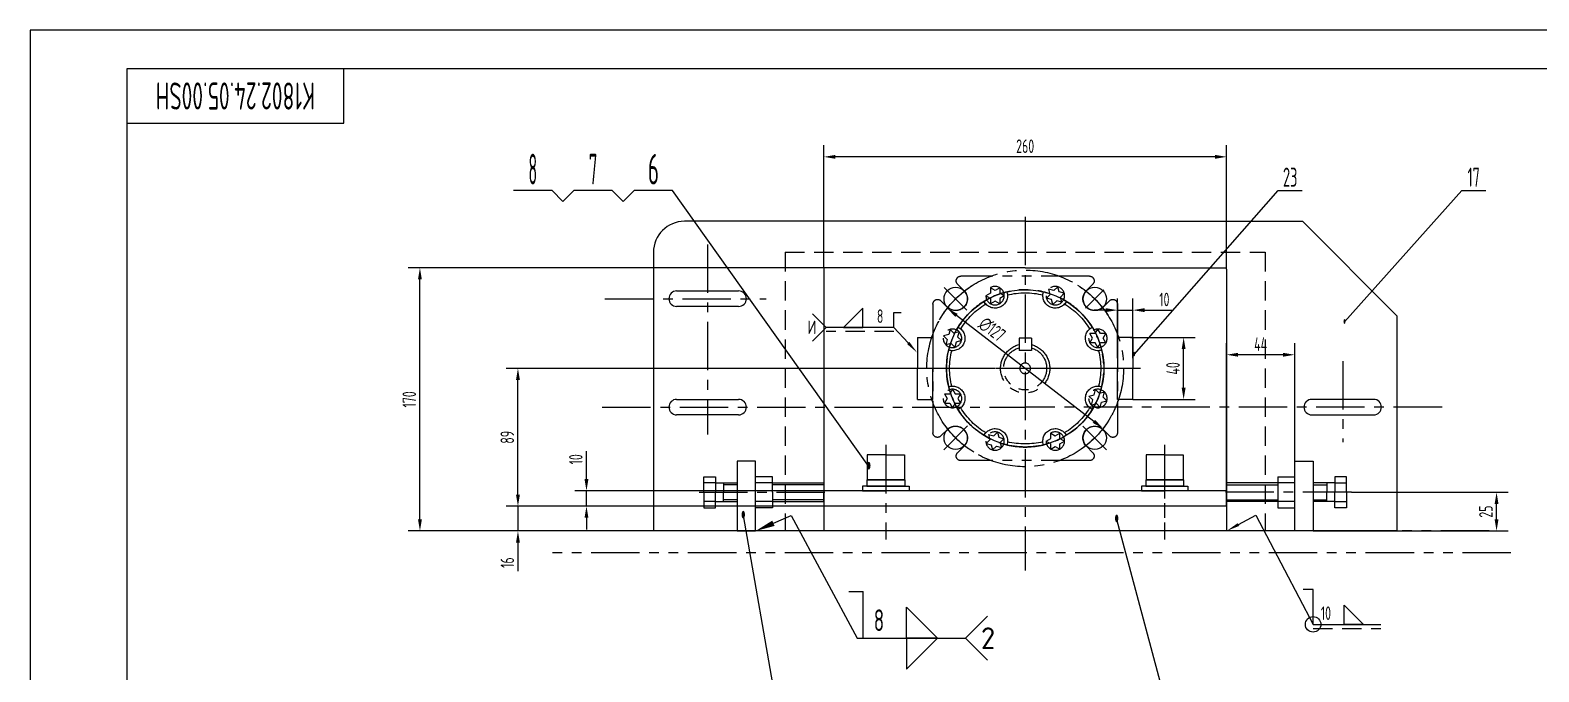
# Model space of a CAD drawing. Header units: millimetres. Extents: x 0 to 1485, y 0 to 1050.
# Drawn here: x 0 to 974, y 636 to 1050 of the extents above; entities that cross this region are included whole.
import ezdxf
from ezdxf.enums import TextEntityAlignment as Align

# ---------------------------------------------------------------- set-up
doc = ezdxf.new("R2010")
doc.units = ezdxf.units.MM
doc.header["$LTSCALE"] = 25
for name, pattern in [('F', [0.75, 0.5, -0.25]), ('G', [2, 1.25, -0.25, 0.25, -0.25]), ('K', [2.5, 1.25, -0.25, 0.25, -0.25, 0.25, -0.25])]:
    doc.linetypes.add(name, pattern=pattern)
for name, color, linetype in [('01', 7, 'Continuous'), ('02', 1, 'Continuous'), ('04', 2, 'F'), ('05', 4, 'G'), ('07', 6, 'K'), ('08', 1, 'Continuous'), ('11', 3, 'Continuous'), ('13', 3, 'Continuous')]:
    doc.layers.add(name, color=color, linetype=linetype)
doc.styles.get("Standard").update_dxf_attribs({"font": 'isocp', "width": 0.707, "bigfont": 'intecad.shx'})
doc.dimstyles.new('INTE', dxfattribs={"dimscale": 2.5, "dimtxt": 3.5, "dimasz": 3, "dimexe": 3, "dimexo": 0, "dimgap": 1, "dimtad": 1, "dimdsep": 46, "dimtxsty": 'Standard', "dimcen": 0, "dimclrd": 1, "dimclre": 1, "dimclrt": 3, "dimaunit": 1, "dimadec": 0, "dimazin": 0, "dimtfac": 1, "dimtmove": 0, "dimatfit": 0, "dimfxl": 1, "dimarcsym": 0})

# ---------------------------------------------------------------- blocks, each defined once
blk = doc.blocks.new('A$C5E6C1A89')
for p, q in [((2.98, 11.14), (5.97, 9.41)), ((2.98, 11.14), (2.98, 7.69)), ((5.97, 9.41), (8.95, 11.14)), ((8.95, 11.14), (8.95, 7.69)), ((0, 5.97), (2.98, 7.69)), ((0, 5.97), (2.98, 4.24)), ((2.98, 4.24), (2.98, 0.8)), ((2.98, 0.8), (5.97, 2.52)), ((5.97, 2.52), (8.95, 0.8)), ((8.95, 7.69), (11.93, 5.97)), ((8.95, 4.24), (11.93, 5.97)), ((8.95, 4.24), (8.95, 0.8))]:
    blk.add_line(p, q)
blk.add_circle((5.97, 5.97), 5.97)
blk = doc.blocks.new('ERWEREW')
at = {"layer": '07', "color": 6, "linetype": 'K'}
for p, q in [((2799.15, 3804.82), (2794.67, 3809.3)), ((2796.79, 3814.42), (2879.88, 3814.42)), ((2877.85, 3805.15), (2882, 3809.3)), ((2788.37, 3794.04), (2783.89, 3798.52)), ((2799.36, 3793.83), (2787.51, 3805.68)), ((2875.92, 3792.44), (2890.55, 3807.07)), ((2888.63, 3794.37), (2892.78, 3798.52)), ((2778.77, 3796.4), (2778.77, 3713.31)), ((2897.9, 3796.4), (2897.9, 3713.31)), ((2834.35, 3774.31), (2834.35, 3766.35)), ((2834.35, 3774.31), (2842.32, 3774.31)), ((2842.32, 3774.31), (2842.32, 3766.35)), ((2834.35, 3766.35), (2842.32, 3766.35)), ((2795.33, 3754.86), (2883.12, 3754.86)), ((2783.89, 3711.19), (2788.05, 3715.34)), ((2785.81, 3702.33), (2801.06, 3717.58)), ((2890.96, 3702.23), (2875.52, 3717.68)), ((2892.78, 3711.19), (2888.3, 3715.67)), ((2794.67, 3700.41), (2798.82, 3704.57)), ((2882, 3700.41), (2877.52, 3704.89)), ((2796.79, 3695.29), (2879.88, 3695.29))]:
    blk.add_line(p, q, dxfattribs=at)
for radius in [50.8, 3.42]:
    blk.add_circle((2838.34, 3754.86), radius, dxfattribs=at)
for centre, radius, start, end in [((2838.34, 3754.86), 63.5, 122.13719, 146.90155), ((2796.79, 3811.42), 3, 90, 225), ((2838.34, 3754.86), 63.5, 29.60628, 58.37236), ((2879.88, 3811.42), 3, 315, 90), ((2781.77, 3796.4), 3, 45, 180), ((2793.43, 3799.76), 7.63, 221.55395, 48.44605), ((2838.34, 3754.86), 50.8, 119.23432, 150.76568), ((2818.9, 3801.79), 8.03, 207.03164, 17.96836), ((2838.34, 3754.86), 50.8, 74.23432, 105.76568), ((2838.34, 3754.86), 48.8, 76.45532, 103.54468), ((2857.78, 3801.79), 8.03, 162.03164, 332.96836), ((2838.34, 3754.86), 50.8, 29.23432, 60.76568), ((2883.24, 3799.76), 7.62, 135, 315), ((2894.9, 3796.4), 3, 0, 135), ((2838.34, 3754.86), 48.8, 121.45532, 148.54468), ((2838.34, 3754.86), 48.8, 31.45532, 58.54468), ((2791.4, 3774.3), 8.03, 252.03164, 62.96836), ((2885.27, 3774.3), 8.03, 117.03164, 287.96836), ((2838.34, 3754.86), 15.88, 104.52318, 75.47682), ((2838.34, 3754.86), 50.8, 164.23432, 195.76568), ((2838.34, 3754.86), 48.8, 166.45532, 193.54468), ((2838.34, 3754.86), 13.88, 106.67359, 73.32641), ((2838.34, 3754.86), 48.8, 346.45532, 13.54468), ((2838.34, 3754.86), 50.8, 344.23432, 15.76568), ((2791.4, 3735.42), 8.03, 297.03164, 107.96836), ((2885.27, 3735.42), 8.03, 72.03164, 242.96836), ((2838.34, 3754.86), 63.5, 208.49407, 235.35683), ((2838.34, 3754.86), 50.8, 209.23432, 240.76568), ((2838.34, 3754.86), 48.8, 211.45532, 238.54468), ((2838.34, 3754.86), 50.8, 299.23432, 330.76568), ((2838.34, 3754.86), 48.8, 301.45532, 328.54468), ((2781.77, 3713.31), 3, 180, 315), ((2793.43, 3709.95), 7.62, 315, 135), ((2818.9, 3707.92), 8.03, 342.03164, 152.96836), ((2857.78, 3707.92), 8.03, 27.03164, 197.96836), ((2838.34, 3754.86), 63.5, 301.38, 325.02896), ((2883.24, 3709.95), 7.63, 41.55395, 228.44605), ((2894.9, 3713.31), 3, 225, 0), ((2838.34, 3754.86), 50.8, 254.23432, 285.76568), ((2838.34, 3754.86), 48.8, 256.45532, 283.54468), ((2796.79, 3698.29), 3, 135, 270), ((2879.88, 3698.29), 3, 270, 45)]:
    blk.add_arc(centre, radius, start, end, dxfattribs=at)
for p, rotation in [((2818.9, 3793.35), 45), ((2797.37, 3768.33), 90), ((2876.83, 3774.3), 315), ((2799.84, 3735.42), 135), ((2879.3, 3741.38), 270), ((2824.86, 3713.89), 180), ((2857.78, 3716.36), 225)]:
    blk.add_blockref('A$C5E6C1A89', p, dxfattribs=dict(at, rotation=rotation))
blk.add_blockref('A$C5E6C1A89', (2851.81, 3795.82), dxfattribs=at)
blk = doc.blocks.new('*D15')
at = {"layer": '08', "color": 1, "lineweight": -2}
for p, q in [((852.94, 751.57), (954.19, 751.57)), ((946.69, 734.07), (946.69, 744.07)), ((828.37, 726.57), (954.19, 726.57))]:
    blk.add_line(p, q, dxfattribs=at)
at = {"layer": '08', "color": 1}
for points in [[(945.44, 744.07), (947.94, 744.07), (946.69, 751.57)], [(945.44, 734.07), (947.94, 734.07), (946.69, 726.57)]]:
    blk.add_solid(points, dxfattribs=at)
at = {"layer": 'Defpoints', "color": 0}
for p in [(852.94, 751.57), (946.69, 751.57), (828.37, 726.57)]:
    blk.add_point(p, dxfattribs=at)
at = {"layer": '08', "color": 3, "insert": (939.82, 739.07), "char_height": 8.75, "attachment_point": 5, "rotation": 90}
blk.add_mtext('25', dxfattribs=at)
blk = doc.blocks.new('*D16')
at = {"layer": '08', "color": 1, "lineweight": -2}
for p, q in [((772.37, 742.57), (772.37, 847.87)), ((816.37, 771.57), (816.37, 847.87)), ((808.87, 840.37), (779.87, 840.37))]:
    blk.add_line(p, q, dxfattribs=at)
at = {"layer": '08', "color": 1}
for points in [[(779.87, 841.62), (779.87, 839.12), (772.37, 840.37)], [(808.87, 841.62), (808.87, 839.12), (816.37, 840.37)]]:
    blk.add_solid(points, dxfattribs=at)
at = {"layer": 'Defpoints', "color": 0}
for p in [(772.37, 840.37), (816.37, 771.57), (772.37, 742.57)]:
    blk.add_point(p, dxfattribs=at)
at = {"layer": '08', "color": 3, "insert": (794.37, 847.24), "char_height": 8.75, "attachment_point": 5}
blk.add_mtext('44', dxfattribs=at)
blk = doc.blocks.new('*D18')
at = {"layer": '08', "color": 1, "lineweight": -2}
for p, q in [((314.9, 750.07), (314.9, 757.57)), ((512.37, 742.57), (307.4, 742.57)), ((314.9, 742.57), (314.9, 726.57)), ((512.37, 726.57), (307.4, 726.57)), ((314.9, 719.07), (314.9, 700.69))]:
    blk.add_line(p, q, dxfattribs=at)
at = {"layer": '08', "color": 1}
for points in [[(313.65, 750.07), (316.15, 750.07), (314.9, 742.57)], [(313.65, 719.07), (316.15, 719.07), (314.9, 726.57)]]:
    blk.add_solid(points, dxfattribs=at)
at = {"layer": 'Defpoints', "color": 0}
for p in [(512.37, 742.57), (314.9, 726.57), (512.37, 726.57)]:
    blk.add_point(p, dxfattribs=at)
at = {"layer": '08', "color": 3, "insert": (308.03, 706.13), "char_height": 8.75, "attachment_point": 5, "rotation": 90}
blk.add_mtext('16', dxfattribs=at)
blk = doc.blocks.new('*D19')
at = {"layer": '08', "color": 1, "lineweight": -2}
for p, q in [((359.14, 760.07), (359.14, 778.14)), ((522.85, 752.57), (351.64, 752.57)), ((359.14, 742.57), (359.14, 752.57)), ((388.56, 742.57), (351.64, 742.57)), ((359.14, 735.07), (359.14, 727.57))]:
    blk.add_line(p, q, dxfattribs=at)
at = {"layer": '08', "color": 1}
for points in [[(357.89, 760.07), (360.39, 760.07), (359.14, 752.57)], [(357.89, 735.07), (360.39, 735.07), (359.14, 742.57)]]:
    blk.add_solid(points, dxfattribs=at)
at = {"layer": 'Defpoints', "color": 0}
for p in [(359.14, 752.57), (522.85, 752.57), (388.56, 742.57)]:
    blk.add_point(p, dxfattribs=at)
at = {"layer": '08', "color": 3, "insert": (352.27, 772.85), "char_height": 8.75, "attachment_point": 5, "rotation": 90}
blk.add_mtext('10', dxfattribs=at)
blk = doc.blocks.new('*D20')
at = {"layer": '08', "color": 1, "lineweight": -2}
for p, q in [((612.24, 831.57), (307.4, 831.57)), ((314.9, 750.07), (314.9, 824.07)), ((401.74, 742.57), (307.4, 742.57))]:
    blk.add_line(p, q, dxfattribs=at)
at = {"layer": '08', "color": 1}
for points in [[(313.65, 824.07), (316.15, 824.07), (314.9, 831.57)], [(313.65, 750.07), (316.15, 750.07), (314.9, 742.57)]]:
    blk.add_solid(points, dxfattribs=at)
at = {"layer": 'Defpoints', "color": 0}
for p in [(314.9, 831.57), (612.24, 831.57), (401.74, 742.57)]:
    blk.add_point(p, dxfattribs=at)
at = {"layer": '08', "color": 3, "insert": (308.03, 787.07), "char_height": 8.75, "attachment_point": 5, "rotation": 90}
blk.add_mtext('89', dxfattribs=at)
blk = doc.blocks.new('*D21')
at = {"layer": '08', "color": 1, "lineweight": -2}
for p, q in [((512.37, 896.57), (244.12, 896.57)), ((251.62, 734.05), (251.62, 889.07)), ((402.37, 726.55), (244.12, 726.55))]:
    blk.add_line(p, q, dxfattribs=at)
at = {"layer": '08', "color": 1}
for points in [[(250.37, 889.07), (252.87, 889.07), (251.62, 896.57)], [(250.37, 734.05), (252.87, 734.05), (251.62, 726.55)]]:
    blk.add_solid(points, dxfattribs=at)
at = {"layer": 'Defpoints', "color": 0}
for p in [(251.62, 896.57), (512.37, 896.57), (402.37, 726.55)]:
    blk.add_point(p, dxfattribs=at)
at = {"layer": '08', "color": 3, "insert": (244.75, 811.56), "char_height": 8.75, "attachment_point": 5, "rotation": 90}
blk.add_mtext('170', dxfattribs=at)
blk = doc.blocks.new('*D25')
at = {"layer": '08', "color": 1, "lineweight": -2}
for p, q in [((512.37, 896.57), (512.37, 975.69)), ((772.37, 895.57), (772.37, 975.69)), ((764.87, 968.19), (519.87, 968.19))]:
    blk.add_line(p, q, dxfattribs=at)
at = {"layer": '08', "color": 1}
for points in [[(519.87, 969.44), (519.87, 966.94), (512.37, 968.19)], [(764.87, 969.44), (764.87, 966.94), (772.37, 968.19)]]:
    blk.add_solid(points, dxfattribs=at)
at = {"layer": 'Defpoints', "color": 0}
for p in [(512.37, 968.19), (512.37, 896.57), (772.37, 895.57)]:
    blk.add_point(p, dxfattribs=at)
at = {"layer": '08', "color": 3, "insert": (642.37, 975.06), "char_height": 8.75, "attachment_point": 5}
blk.add_mtext('260', dxfattribs=at)
blk = doc.blocks.new('*U26')
at = {"layer": '01'}
for points in [[(97.44, -49.25), (117.44, -69.25), (97.44, -69.25)], [(97.44, -89.25), (117.44, -69.25), (97.44, -69.25)]]:
    blk.add_lwpolyline(points, close=True, dxfattribs=at)
at = {"layer": '02'}
for points in [[(11.46, 4.97), (22.91, 9.94), (65.44, -69.25), (135.44, -69.25)], [(149.59, -55.11), (135.44, -69.25), (149.59, -83.39)]]:
    blk.add_lwpolyline(points, dxfattribs=at)
blk.add_lwpolyline([(0, 0, 0, 3.75, 0), (11.46, 4.97, 3.75, 3.75, 0)], format="xyseb", dxfattribs=at)
at = {"layer": '13', "width": 0.707}
blk.add_text('8', height=14, dxfattribs=at).set_placement((76.24, -64.65))
at = {"layer": '13', "width": 1.077179}
blk.add_text('2', height=14, dxfattribs=at).set_placement((145.44, -76.25), (154.64, -76.25), align=Align.FIT)
blk = doc.blocks.new('*D30')
at = {"layer": '08', "color": 1, "lineweight": -2}
for p, q in [((701.93, 838.17), (701.93, 876.68)), ((711.93, 838.17), (711.93, 876.68)), ((694.43, 869.18), (686.93, 869.18)), ((701.93, 869.18), (711.93, 869.18)), ((719.43, 869.18), (737.51, 869.18))]:
    blk.add_line(p, q, dxfattribs=at)
at = {"layer": '08', "color": 1}
for points in [[(694.43, 870.43), (694.43, 867.93), (701.93, 869.18)], [(719.43, 870.43), (719.43, 867.93), (711.93, 869.18)]]:
    blk.add_solid(points, dxfattribs=at)
at = {"layer": 'Defpoints', "color": 0}
for p in [(711.93, 869.18), (701.93, 838.17), (711.93, 838.17)]:
    blk.add_point(p, dxfattribs=at)
at = {"layer": '08', "color": 3, "insert": (732.22, 876.06), "char_height": 8.75, "attachment_point": 5}
blk.add_mtext('10', dxfattribs=at)
blk = doc.blocks.new('*D31')
at = {"layer": '08', "color": 1, "lineweight": -2}
for p, q in [((710.38, 851.57), (752.17, 851.57)), ((744.67, 819.07), (744.67, 844.07)), ((711.93, 811.57), (752.17, 811.57))]:
    blk.add_line(p, q, dxfattribs=at)
at = {"layer": '08', "color": 1}
for points in [[(743.42, 844.07), (745.92, 844.07), (744.67, 851.57)], [(743.42, 819.07), (745.92, 819.07), (744.67, 811.57)]]:
    blk.add_solid(points, dxfattribs=at)
at = {"layer": 'Defpoints', "color": 0}
for p in [(710.38, 851.57), (744.67, 851.57), (711.93, 811.57)]:
    blk.add_point(p, dxfattribs=at)
at = {"layer": '08', "color": 3, "insert": (737.79, 831.57), "char_height": 8.75, "attachment_point": 5, "rotation": 90}
blk.add_mtext('40', dxfattribs=at)
blk = doc.blocks.new('*U32')
at = {"layer": '01'}
blk.add_lwpolyline([(35.25, 28.99), (47.75, 16.49), (35.25, 16.49)], close=True, dxfattribs=at)
at = {"layer": '02'}
for points in [[(67.84, 25.32), (59, 16.49), (67.84, 7.65)], [(5.94, 6.42), (15.25, 16.49), (59, 16.49)]]:
    blk.add_lwpolyline(points, dxfattribs=at)
blk.add_lwpolyline([(0, 0, 0, 2, 0), (5.94, 6.42, 2, 2, 0)], format="xyseb", dxfattribs=at)
at = {"layer": '04'}
blk.add_line((15.25, 13.86), (59, 13.86), dxfattribs=at)
at = {"layer": '13', "width": 0.707}
blk.add_text('8', height=8.75, dxfattribs=at).set_placement((22, 19.36))
at = {"layer": '13', "width": 1.010989}
blk.add_text('N', height=8.75, dxfattribs=at).set_placement((65.25, 12.11), (71, 12.11), align=Align.FIT)
blk = doc.blocks.new('*D34')
at = {"layer": '08', "color": 1, "lineweight": -2}
blk.add_line((686.71, 797.37), (598.03, 865.77), dxfattribs=at)
at = {"layer": '08', "color": 1}
for points in [[(598.79, 866.76), (597.26, 864.78), (592.09, 870.35)], [(687.48, 798.36), (685.95, 796.38), (692.65, 792.78)]]:
    blk.add_solid(points, dxfattribs=at)
at = {"layer": 'Defpoints', "color": 0}
for p in [(592.09, 870.35), (692.65, 792.78)]:
    blk.add_point(p, dxfattribs=at)
at = {"layer": '08', "color": 3, "insert": (620.99, 856.74), "char_height": 8.75, "attachment_point": 5, "rotation": 322.35674}
blk.add_mtext('∅127', dxfattribs=at)
blk = doc.blocks.new('*U36', base_point=(251.96, 168.31))
at = {"layer": '01'}
for p, q in [((251.96, 168.31), (251.96, 182.31)), ((195.96, 168.31), (251.96, 168.31))]:
    blk.add_line(p, q, dxfattribs=at)
blk = doc.blocks.new('*U37')
at = {"layer": '01'}
for points in [[(584, 410), (25, 410)], [(25, 410), (25, 10)]]:
    blk.add_lwpolyline(points, dxfattribs=at)
at = {"layer": '02'}
for points in [[(594, 420), (0, 420)], [(0, 420), (0, 0)]]:
    blk.add_lwpolyline(points, dxfattribs=at)
blk = doc.blocks.new('*U63')
at = {"layer": '01'}
blk.add_lwpolyline([(75.87, -47.83), (88.37, -60.33), (75.87, -60.33)], close=True, dxfattribs=at)
blk.add_circle((55.87, -60.33), 5, dxfattribs=at)
at = {"layer": '02'}
blk.add_lwpolyline([(7.7, 4.16), (18.81, 10.18), (55.87, -60.33), (99.62, -60.33)], dxfattribs=at)
blk.add_lwpolyline([(0, 0, 0, 2, 0), (7.7, 4.16, 2, 2, 0)], format="xyseb", dxfattribs=at)
at = {"layer": '04'}
blk.add_line((55.87, -62.96), (99.62, -62.96), dxfattribs=at)
at = {"layer": '13', "width": 0.707}
blk.add_text('10', height=8.75, dxfattribs=at).set_placement((60.87, -57.46))

msp = doc.modelspace()

# ---------------------------------------------------------------- linework, layer by layer
msp.add_line((772.371, 752.567), (512.371, 752.567))
at = {"layer": '01', "color": 7, "linetype": 'Continuous'}
for p, q in [((642.371, 926.567), (422.371, 926.567)), ((642.371, 926.567), (821.371, 926.567)), ((882.371, 865.567), (821.371, 926.567)), ((402.371, 906.567), (402.371, 726.55)), ((642.371, 896.567), (512.371, 896.567)), ((512.371, 896.567), (512.371, 752.567)), ((642.371, 896.567), (772.371, 896.567)), ((772.371, 895.567), (772.371, 751.567)), ((417.371, 881.567), (457.371, 881.567)), ((457.371, 871.567), (417.371, 871.567)), ((882.371, 865.567), (882.371, 726.567)), ((417.371, 811.567), (457.371, 811.567)), ((867.371, 811.567), (827.371, 811.567)), ((457.371, 801.567), (417.371, 801.567)), ((827.371, 801.567), (867.371, 801.567)), ((512.371, 752.567), (512.371, 726.567)), ((772.371, 752.567), (772.371, 726.567)), ((772.371, 742.567), (512.371, 742.567)), ((882.371, 726.567), (402.371, 726.55))]:
    msp.add_line(p, q, dxfattribs=at)
at = {"layer": '01'}
for p, q in [((557.556, 858.053), (557.556, 867.706)), ((557.556, 867.706), (562.273, 867.706)), ((572.808, 851.567), (572.808, 831.567)), ((572.808, 851.567), (582.808, 851.567)), ((582.808, 851.567), (582.808, 831.567)), ((711.934, 851.567), (701.934, 851.567)), ((701.934, 851.567), (701.934, 831.567)), ((711.934, 851.567), (711.934, 831.567)), ((572.808, 811.567), (572.808, 831.567)), ((582.808, 811.567), (582.808, 831.567)), ((701.934, 811.567), (701.934, 831.567)), ((711.934, 811.567), (711.934, 831.567)), ((572.808, 811.567), (582.808, 811.567)), ((711.934, 811.567), (701.934, 811.567)), ((468.371, 771.567), (456.371, 771.567)), ((456.371, 771.567), (456.371, 726.567)), ((468.371, 726.567), (468.371, 771.567)), ((540.371, 775.667), (540.371, 759.667)), ((552.371, 775.667), (540.371, 775.667)), ((552.371, 775.667), (564.371, 775.667)), ((564.371, 775.667), (564.371, 759.667)), ((720.371, 775.667), (720.371, 759.667)), ((732.371, 775.667), (720.371, 775.667)), ((732.371, 775.667), (744.371, 775.667)), ((744.371, 775.667), (744.371, 759.667)), ((816.371, 771.567), (828.371, 771.567)), ((816.371, 726.567), (816.371, 771.567)), ((828.371, 771.567), (828.371, 726.567)), ((434.871, 751.567), (434.871, 761.582)), ((434.871, 761.582), (442.371, 761.582)), ((442.371, 761.582), (442.371, 751.567)), ((479.171, 761.582), (468.371, 761.582)), ((479.171, 751.567), (479.171, 761.582)), ((805.571, 761.582), (816.371, 761.582)), ((805.571, 761.582), (805.571, 741.552)), ((842.371, 761.582), (842.371, 751.567)), ((849.871, 761.582), (842.371, 761.582)), ((849.871, 751.567), (849.871, 761.582)), ((442.371, 757.567), (434.871, 757.567)), ((434.871, 751.567), (434.871, 741.552)), ((442.371, 757.567), (456.371, 757.567)), ((442.371, 741.552), (442.371, 751.567)), ((447.621, 757.567), (447.621, 751.567)), ((447.621, 745.567), (447.621, 751.567)), ((479.171, 757.567), (468.371, 757.567)), ((479.171, 757.567), (512.371, 757.567)), ((479.171, 751.567), (479.171, 741.552)), ((512.371, 757.567), (512.371, 751.567)), ((512.371, 745.567), (512.371, 751.567)), ((537.371, 755.567), (537.371, 752.567)), ((552.371, 755.567), (537.371, 755.567)), ((537.371, 752.567), (552.371, 752.567)), ((540.171, 759.667), (540.171, 755.567)), ((552.371, 759.667), (540.171, 759.667)), ((540.171, 755.567), (552.371, 755.567)), ((540.371, 759.667), (552.371, 759.667)), ((552.371, 759.667), (564.571, 759.667)), ((564.371, 759.667), (552.371, 759.667)), ((552.371, 755.567), (567.371, 755.567)), ((564.571, 755.567), (552.371, 755.567)), ((567.371, 752.567), (552.371, 752.567)), ((564.571, 759.667), (564.571, 755.567)), ((567.371, 755.567), (567.371, 752.567)), ((717.371, 755.567), (717.371, 752.567)), ((732.371, 755.567), (717.371, 755.567)), ((717.371, 752.567), (732.371, 752.567)), ((720.171, 759.667), (720.171, 755.567)), ((732.371, 759.667), (720.171, 759.667)), ((720.171, 755.567), (732.371, 755.567)), ((720.371, 759.667), (732.371, 759.667)), ((744.371, 759.667), (732.371, 759.667)), ((732.371, 759.667), (744.571, 759.667)), ((732.371, 755.567), (747.371, 755.567)), ((744.571, 755.567), (732.371, 755.567)), ((747.371, 752.567), (732.371, 752.567)), ((744.571, 759.667), (744.571, 755.567)), ((747.371, 755.567), (747.371, 752.567)), ((816.371, 757.567), (772.371, 757.567)), ((772.371, 745.567), (772.371, 757.567)), ((842.371, 757.567), (828.371, 757.567)), ((837.121, 757.567), (837.121, 751.567)), ((837.121, 745.567), (837.121, 751.567)), ((842.371, 757.567), (849.871, 757.567)), ((842.371, 741.552), (842.371, 751.567)), ((849.871, 751.567), (849.871, 741.552)), ((442.371, 745.567), (434.871, 745.567)), ((434.871, 741.552), (442.371, 741.552)), ((442.371, 745.567), (456.371, 745.567)), ((479.171, 745.567), (468.371, 745.567)), ((479.171, 741.552), (468.371, 741.552)), ((479.171, 745.567), (512.371, 745.567)), ((816.371, 745.567), (772.371, 745.567)), ((805.571, 741.552), (816.371, 741.552)), ((842.371, 745.567), (828.371, 745.567)), ((842.371, 745.567), (849.871, 745.567)), ((849.871, 741.552), (842.371, 741.552)), ((456.371, 726.567), (468.371, 726.567)), ((828.371, 726.567), (816.371, 726.567)), ((528.494, 687.383), (537.815, 687.383)), ((537.815, 657.319), (537.815, 687.383)), ((828.241, 688.715), (821.813, 688.715)), ((828.241, 666.236), (828.241, 688.715))]:
    msp.add_line(p, q, dxfattribs=at)
for centre in [(597.469, 876.468), (687.272, 876.468), (597.469, 786.666), (687.272, 786.666)]:
    msp.add_circle(centre, 7.5, dxfattribs=at)
at = {"layer": '01', "color": 7, "linetype": 'Continuous'}
msp.add_circle((642.371, 831.567), 50.8, dxfattribs=at)
for centre, radius, start, end in [((422.371, 906.567), 20, 90, 180), ((417.371, 876.567), 5, 90, 270), ((457.371, 876.567), 5, 270, 90), ((417.371, 806.567), 5, 90, 270), ((457.371, 806.567), 5, 270, 90), ((827.371, 806.567), 5, 90, 270), ((867.371, 806.567), 5, 270, 90)]:
    msp.add_arc(centre, radius, start, end, dxfattribs=at)
at = {"layer": '02'}
for p, q in [((336.892, 946.343), (312.092, 946.343)), ((343.963, 939.272), (336.892, 946.343)), ((351.034, 946.343), (343.963, 939.272)), ((375.834, 946.343), (351.034, 946.343)), ((382.905, 939.272), (375.834, 946.343)), ((389.976, 946.343), (382.905, 939.272)), ((414.776, 946.343), (389.976, 946.343)), ((541.453, 768.236), (414.776, 946.343)), ((712.685, 840.493), (805.703, 946.343)), ((805.703, 946.343), (821.203, 946.343)), ((848.529, 861.58), (924.171, 946.343)), ((924.171, 946.343), (939.671, 946.343)), ((456.371, 756.367), (447.621, 756.367)), ((512.371, 756.367), (479.171, 756.367)), ((772.371, 756.367), (805.571, 756.367)), ((828.371, 756.367), (837.121, 756.367)), ((456.371, 746.767), (447.621, 746.767)), ((512.371, 746.767), (479.171, 746.767)), ((772.371, 746.767), (805.571, 746.767)), ((828.371, 746.767), (837.121, 746.767)), ((460.368, 736.595), (482.481, 609.999)), ((701.426, 734.186), (734.492, 609.999))]:
    msp.add_line(p, q, dxfattribs=at)
at = {"layer": '04', "color": 2, "linetype": 'F'}
for p, q in [((487.371, 906.567), (487.371, 726.567)), ((487.371, 906.567), (797.371, 906.567)), ((797.371, 906.567), (797.371, 726.567))]:
    msp.add_line(p, q, dxfattribs=at)
at = {"layer": '05', "color": 4, "linetype": 'G'}
for p, q in [((642.371, 929.373), (642.371, 700.966)), ((437.371, 911.567), (437.371, 788.94)), ((847.371, 836.256), (847.371, 783.94)), ((552.371, 782.094), (552.371, 721.118)), ((732.371, 782.094), (732.371, 721.118))]:
    msp.add_line(p, q, dxfattribs=at)
at = {"layer": '05'}
for p, q in [((371.089, 876.567), (475.142, 876.567)), ((716.861, 831.567), (566.747, 831.567)), ((369.331, 806.567), (642.371, 806.567)), ((911.49, 806.567), (642.371, 806.567)), ((732.371, 778.819), (732.371, 731.725)), ((431.806, 751.567), (515.92, 751.567)), ((852.936, 751.567), (768.822, 751.567))]:
    msp.add_line(p, q, dxfattribs=at)
at = {"layer": '05', "color": 4, "linetype": 'G'}
msp.add_circle((642.371, 831.567), 63.5, dxfattribs=at)
at = {"layer": '07', "color": 6, "linetype": 'K'}
for p, q in [((941.905, 726.55), (350.303, 726.55)), ((955.905, 712.55), (336.303, 712.55))]:
    msp.add_line(p, q, dxfattribs=at)

# ---------------------------------------------------------------- block references
at = {"layer": '01', "xscale": 2.5, "yscale": 2.5, "zscale": 2.5}
msp.add_blockref('*U37', (0, 0), dxfattribs=at)
at = {"layer": '01', "color": 7, "linetype": 'Continuous', "xscale": -1}
msp.add_blockref('ERWEREW', (3480.707, -2923.289), dxfattribs=at)
at = {"layer": '01', "xscale": -1}
msp.add_blockref('*U32', (572.808, 841.567), dxfattribs=at)
at = {"layer": '01'}
for name, p in [('*U26', (468.371, 726.567)), ('*U63', (772.371, 726.567))]:
    msp.add_blockref(name, p, dxfattribs=at)
at = {"layer": '04', "xscale": 2.5, "yscale": 2.5, "zscale": 2.5}
msp.add_blockref('*U36', (202.5, 990), dxfattribs=at)

# ---------------------------------------------------------------- texts
at = {"layer": '02', "width": 0.605172}
for height, p, p2 in [(2.5, (847.779, 860.33), (849.279, 860.33)), (2.5, (711.935, 839.243), (713.435, 839.243)), (4, (540.253, 766.236), (542.653, 766.236)), (4, (459.168, 734.595), (461.568, 734.595)), (4, (700.226, 732.186), (702.626, 732.186))]:
    msp.add_text('●', height=height, dxfattribs=at).set_placement(p, p2, align=Align.FIT)
at = {"layer": '11', "width": 0.584007}
msp.add_text('K1802.24.05.00SH', height=17.5, rotation=180, dxfattribs=at).set_placement((183.882, 1016.25), (81.118, 1016.25), align=Align.FIT)
at = {"layer": '11'}
for s, height, width, p, p2 in [('8', 19.799, 0.514182, (321.692, 950.343), (327.291, 950.343)), ('7', 19.799, 0.514182, (360.634, 950.343), (366.233, 950.343)), ('6', 19.799, 0.600695, (398.81, 950.343), (405.942, 950.343)), ('23', 12.3744, 0.581958, (808.803, 948.843), (818.103, 948.843)), ('17', 12.3744, 0.606, (927.984, 948.843), (935.858, 948.843))]:
    msp.add_text(s, height=height, dxfattribs=dict(at, width=width)).set_placement(p, p2, align=Align.FIT)

# ---------------------------------------------------------------- dimensions: what is measured, and where the dimension line sits
at = {"layer": '08'}
for base, p1, p2, angle, picture, middle in [((512.371, 968.187), (772.371, 895.567), (512.371, 896.567), 180, '*D25', (642.371, 975.063)), ((711.934, 869.184), (701.934, 838.166), (711.934, 838.166), 180, '*D30', (732.22, 876.059)), ((744.669, 851.567), (711.934, 811.567), (710.381, 851.567), 90, '*D31', (737.794, 831.567)), ((314.903, 831.567), (401.743, 742.567), (612.244, 831.567), 90, '*D20', (308.028, 787.067)), ((359.143, 752.567), (388.557, 742.567), (522.854, 752.567), 90, '*D19', (352.268, 772.853)), ((314.903, 726.567), (512.371, 742.567), (512.371, 726.567), 90, '*D18', (308.028, 706.13)), ((946.692, 751.567), (828.371, 726.567), (852.936, 751.567), 90, '*D15', (939.816, 739.067))]:
    dim = msp.add_linear_dim(base=base, p1=p1, p2=p2, angle=angle, dimstyle='INTE', dxfattribs=at)
    dim.commit()
    dim.dimension.update_dxf_attribs({"geometry": picture, "text_midpoint": middle})
dim = msp.add_linear_dim(base=(251.624, 896.567), p1=(402.371, 726.55), p2=(512.371, 896.567), angle=90, dimstyle='INTE', override={"dimgap": 1, "dimdec": 0, "dimzin": 8, "dimpost": '<>', "dimtol": 0, "dimlim": 0, "dimtp": 0, "dimtm": 0, "dimtfac": 0.7}, dxfattribs=at)
dim.commit()
dim.dimension.update_dxf_attribs({"geometry": '*D21', "text_midpoint": (244.749, 811.559)})
dim = msp.add_diameter_dim_2p(p1=(692.652, 792.785), p2=(592.09, 870.349), dimstyle='INTE', dxfattribs=at)
dim.commit()
dim.dimension.update_dxf_attribs({"geometry": '*D34', "text_midpoint": (616.79, 851.298), "dimtype": 163})
dim = msp.add_linear_dim(base=(772.371, 840.37), p1=(816.371, 771.567), p2=(772.371, 742.567), angle=180, dimstyle='INTE', dxfattribs=at)
dim.commit()
dim.dimension.update_dxf_attribs({"geometry": '*D16', "text_midpoint": (794.371, 840.37), "dimtype": 160})

doc.saveas('drawing.dxf')
